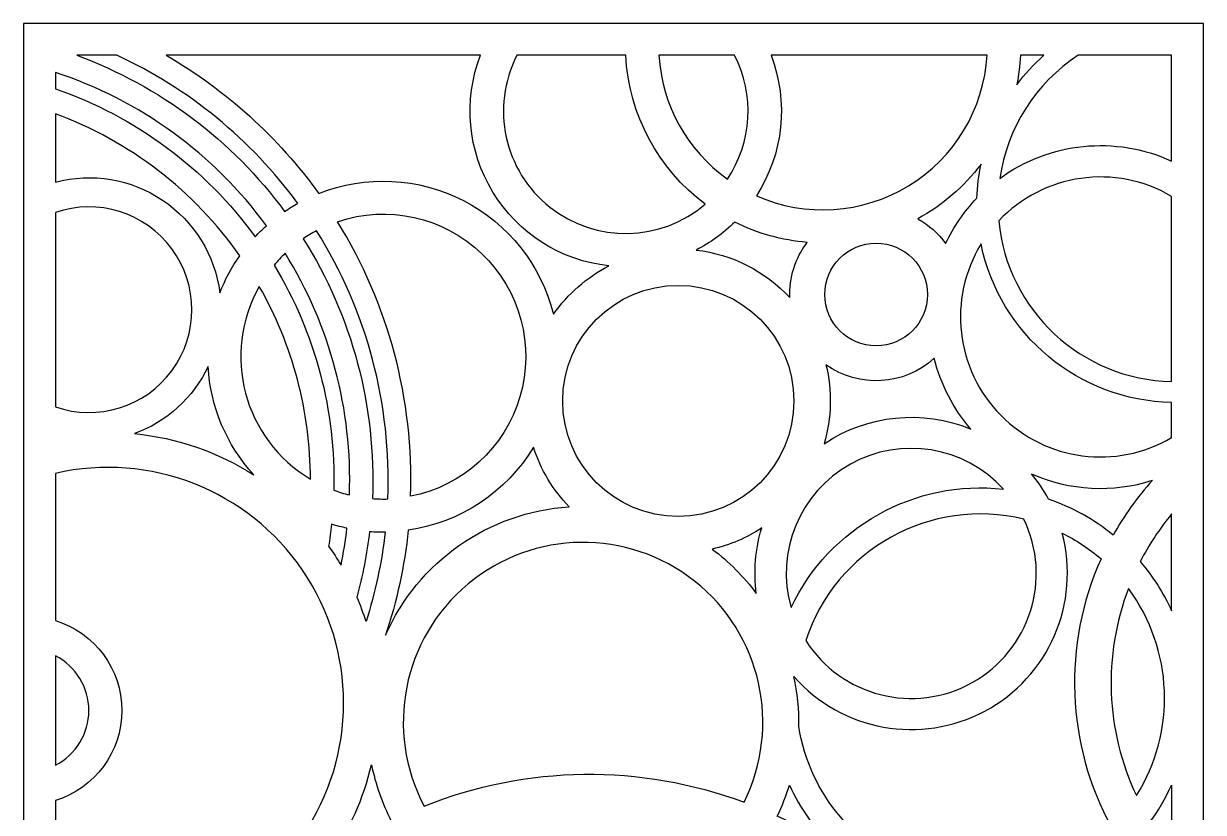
# Model space of a CAD drawing. Extents: x 21619 to 22734, y -2866 to -400.
# Drawn here: x 21619 to 22734, y -1145 to -400 of the extents above; entities that cross this region are included whole.
import ezdxf

# ---------------------------------------------------------------- set-up
doc = ezdxf.new("R2010")
doc.units = 0
doc.layers.add('LAYER_01', color=7, linetype='CONTINUOUS')

msp = doc.modelspace()

# ---------------------------------------------------------------- linework, layer by layer
at = {"layer": 'LAYER_01'}
msp.add_lwpolyline([(21619.3, -2866.3), (22733.9, -2866.3), (22733.9, -399.8), (21619.3, -399.8)], close=True, dxfattribs=at)
for points in [[(21707.4, -429.8), (21669.5, -429.8, -0.146937), (21865.9, -577.4, -0.02199), (21878.3, -569.7, 0.127072)], [(22172.1, -628.8, -0.491776), (22050.9, -429.8), (21753.9, -429.8, -0.106171), (21898.1, -560.4, -0.453798), (22119.9, -674.5, -0.122494)], [(22085.4, -429.8, 0.82267), (22263.3, -570.4, -0.224199), (22188.2, -429.8)], [(22219.5, -429.8, 0.226193), (22284.2, -546.9, 0.272482), (22290.9, -429.8)], [(22325.4, -429.8, -0.239842), (22311.6, -562.5, 0.523156), (22529.6, -429.8)], [(22703.9, -529.7), (22703.9, -429.8), (22615.5, -429.8, 0.214746), (22541.5, -546.1, -0.270542)], [(22561, -429.8, -0.037648), (22557.5, -457.7, -0.050572), (22583.1, -429.8)], [(21649.3, -445.9), (21649.3, -461.5, -0.153946), (21838, -601.3, -0.022566), (21848.7, -590.8, 0.155788)], [(21649.3, -549.6, -0.452297), (21804.7, -654.1, -0.060062), (21823.5, -619.2, 0.15273), (21649.3, -485.1)], [(22490.4, -607.6, -0.080934), (22520, -564.7, -0.043147), (22523.8, -532.6, -0.107123), (22464, -584.4, -0.109255)], [(22540.5, -586.3, 0.380198), (22703.9, -738.1), (22703.9, -563.1, 0.350193)], [(21649.3, -762, 1.404416), (21649.3, -578.4)], [(21984.9, -846.5, 0.148164), (21915.9, -587, -1.069279)], [(22343.1, -658.8, -0.173071), (22359.6, -606.6, -0.095992), (22291.2, -587.5, -0.077176), (22254.6, -613.8, -0.178459)], [(21896, -595.6, 0.027007), (21883.5, -603.1, -0.152162), (21948.8, -848.7, 0.027007), (21963.3, -849, 0.151832)], [(22523.8, -608.1, 0.780949), (22703.9, -791), (22703.9, -757.8, -0.350409)], [(21866.4, -616.9, 0.028524), (21855.9, -628.1, -0.143761), (21912.4, -840.7, 0.028524), (21927.1, -845.2, 0.148945)], [(21890.3, -830.2, 0.129965), (21841.9, -648.2, 0.407893)], [(21793.6, -723.9, -0.195662), (21724.1, -787.3, -0.118193), (21836.8, -826.3, -0.172658)], [(22479.6, -716.1, -0.353269), (22377.3, -722.2, -0.132158), (22375.6, -796.8, -0.250863), (22514.2, -783, -0.117842)], [(22134.7, -856.4, -0.115784), (22101, -800.1, -0.225002), (21982.7, -878.5, -0.054989), (21961.2, -977.8, -0.280046)], [(22545.1, -839.7, 0.792085), (22344.3, -951.6, -0.319262)], [(21649.3, -1258.8, 1.254765), (21649.3, -824.8), (21649.3, -963.8, -0.737767), (21649.3, -1134)], [(22587.7, -849.3, 0.049103), (22571.6, -825.3, 0.182419), (22685.8, -831.4, 0.055997), (22648.6, -883.1, 0.088437)], [(22358.2, -982.8, 0.942553), (22564.3, -868, 0.391082)], [(22674.3, -908.2, -0.069714), (22703.9, -954.7), (22703.9, -863.2, 0.053881)], [(21919.2, -911.7, 0.021939), (21924.7, -876.6, -0.022566), (21910.3, -872.9, -0.013436), (21907.4, -893.7, -0.021067)], [(21960.9, -880.2, -0.049107), (21942.8, -964.8, 0.023802), (21934.4, -942, 0.037164), (21946.4, -879.7, 0.02199)], [(22316.7, -876.4, -0.089493), (22269.8, -896.4, -0.072941), (22311.5, -938.3, -0.106412)], [(22299.9, -1135.5, 1.636982), (21997.7, -1139.3, -0.187101)], [(22600.4, -881.2, -0.063901), (22637.2, -905.6, 0.234713), (22647, -1159.1, -0.615643), (22351.7, -1063.8, 0.058067), (22347.1, -1016.8, 0.792824)], [(22663.1, -933.6, 0.203591), (22670.6, -1129.3, 0.308565)], [(21649.3, -1100.5, 0.612808), (21649.3, -997.3)], [(21966.6, -1153.3, 0.0409), (21908.3, -1188.7, 0.095802), (21948, -1100.1, 0.069457)], [(22342.8, -1119.3, 0.091341), (22384, -1178.2, 0.036175), (22331.3, -1148.7, 0.038752)], [(22425.9, -1209.8, 0.439611), (22703.9, -1119.3), (22703.9, -1278.7, 0.365034), (22539.3, -1365.5, 0.116763)]]:
    msp.add_lwpolyline(points, format="xyb", close=True, dxfattribs=at)
for centre, radius in [((22424.7, -655.8), 48.5), ((22237.8, -756.4), 109.2)]:
    msp.add_circle(centre, radius, dxfattribs=at)

doc.saveas('drawing.dxf')
